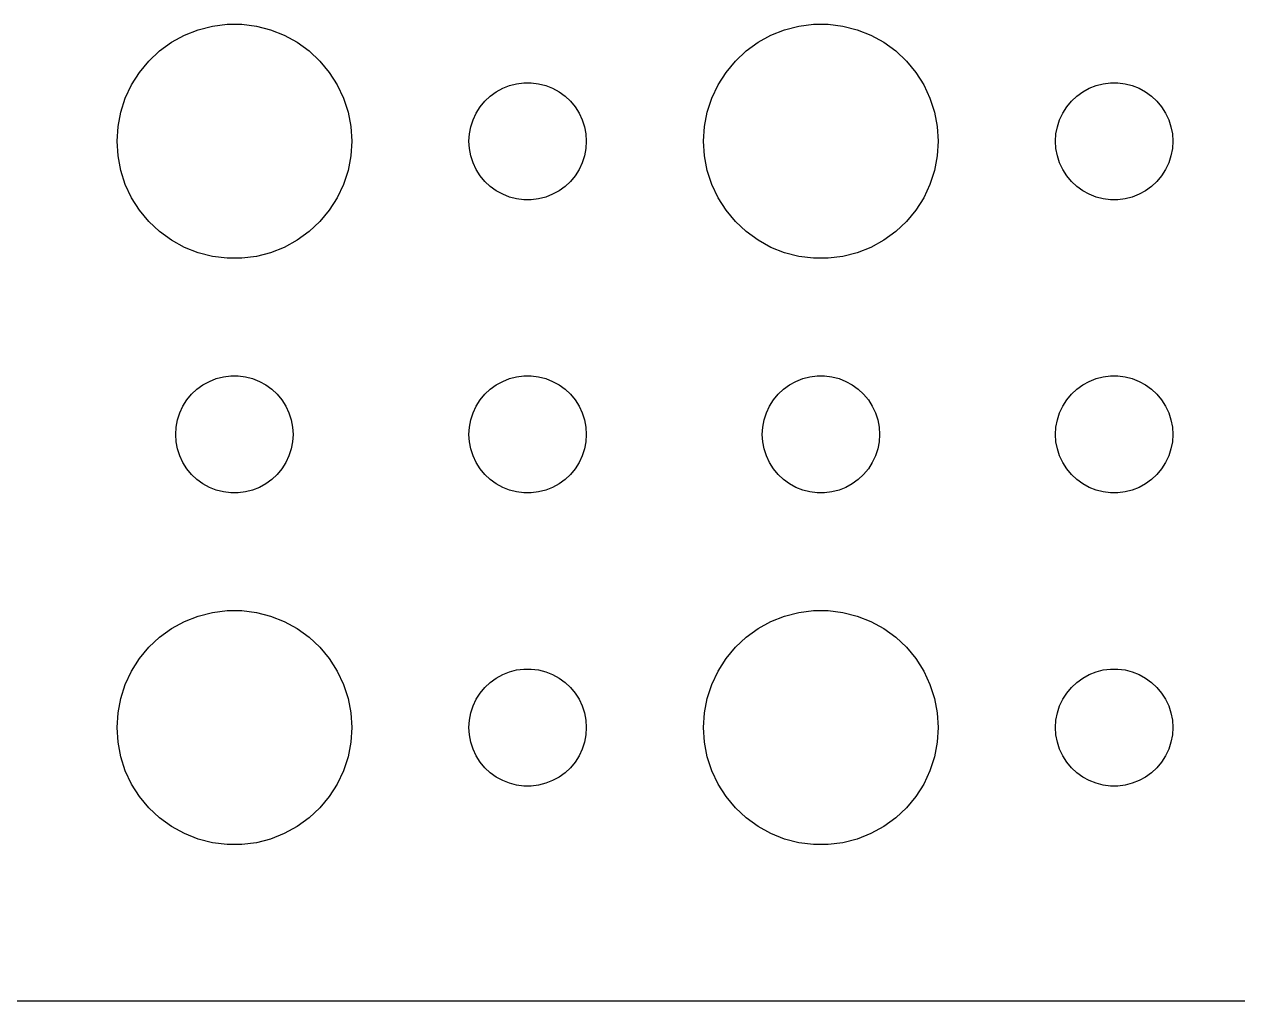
# Model space of a CAD drawing. Header units: metres. Extents: x -67 to 67, y -59 to 59.
# Drawn here: x -35.37 to -4.34, y -59.49 to -34.51 of the extents above; entities that cross this region are included whole.
import ezdxf

# ---------------------------------------------------------------- set-up
doc = ezdxf.new("R2010")
doc.units = ezdxf.units.M

msp = doc.modelspace()

# ---------------------------------------------------------------- linework, layer by layer
for p, q in [((-31.2773, -34.7855), (-30.927, -34.6468)), ((-30.927, -34.6468), (-30.5621, -34.5531)), ((-30.5621, -34.5531), (-30.1884, -34.5059)), ((-30.1884, -34.5059), (-29.8116, -34.5059)), ((-29.8116, -34.5059), (-29.4379, -34.5531)), ((-29.4379, -34.5531), (-29.0729, -34.6468)), ((-29.0729, -34.6468), (-28.7227, -34.7855)), ((-16.2773, -34.7855), (-15.927, -34.6468)), ((-15.927, -34.6468), (-15.5621, -34.5531)), ((-15.5621, -34.5531), (-15.1884, -34.5059)), ((-15.1884, -34.5059), (-14.8116, -34.5059)), ((-14.8116, -34.5059), (-14.4379, -34.5531)), ((-14.4379, -34.5531), (-14.0729, -34.6468)), ((-14.0729, -34.6468), (-13.7227, -34.7855)), ((-31.9123, -35.1885), (-31.6075, -34.967)), ((-31.6075, -34.967), (-31.2773, -34.7855)), ((-28.7227, -34.7855), (-28.3925, -34.967)), ((-28.3925, -34.967), (-28.0877, -35.1885)), ((-16.9123, -35.1885), (-16.6075, -34.967)), ((-16.6075, -34.967), (-16.2773, -34.7855)), ((-13.7227, -34.7855), (-13.3925, -34.967)), ((-13.3925, -34.967), (-13.0877, -35.1885)), ((-32.1869, -35.4464), (-31.9123, -35.1885)), ((-28.0877, -35.1885), (-27.8131, -35.4464)), ((-17.1869, -35.4464), (-16.9123, -35.1885)), ((-13.0877, -35.1885), (-12.8131, -35.4464)), ((-32.427, -35.7366), (-32.1869, -35.4464)), ((-27.8131, -35.4464), (-27.5729, -35.7366)), ((-17.427, -35.7366), (-17.1869, -35.4464)), ((-12.8131, -35.4464), (-12.5729, -35.7366)), ((-32.6289, -36.0547), (-32.427, -35.7366)), ((-27.5729, -35.7366), (-27.3711, -36.0547)), ((-17.6289, -36.0547), (-17.427, -35.7366)), ((-12.5729, -35.7366), (-12.3711, -36.0547)), ((-32.7893, -36.3956), (-32.6289, -36.0547)), ((-27.3711, -36.0547), (-27.2107, -36.3956)), ((-23.4561, -36.3442), (-23.3037, -36.2335)), ((-23.3037, -36.2335), (-23.1387, -36.1428)), ((-23.1387, -36.1428), (-22.9635, -36.0734)), ((-22.9635, -36.0734), (-22.7811, -36.0266)), ((-22.7811, -36.0266), (-22.5942, -36.003)), ((-22.5942, -36.003), (-22.4058, -36.003)), ((-22.4058, -36.003), (-22.2189, -36.0266)), ((-22.2189, -36.0266), (-22.0365, -36.0734)), ((-22.0365, -36.0734), (-21.8613, -36.1428)), ((-21.8613, -36.1428), (-21.6963, -36.2335)), ((-21.6963, -36.2335), (-21.5439, -36.3442)), ((-17.7893, -36.3956), (-17.6289, -36.0547)), ((-12.3711, -36.0547), (-12.2107, -36.3956)), ((-8.45613, -36.3442), (-8.30373, -36.2335)), ((-8.30373, -36.2335), (-8.13866, -36.1428)), ((-8.13866, -36.1428), (-7.96352, -36.0734)), ((-7.96352, -36.0734), (-7.78107, -36.0266)), ((-7.78107, -36.0266), (-7.59418, -36.003)), ((-7.59418, -36.003), (-7.40581, -36.003)), ((-7.40581, -36.003), (-7.21892, -36.0266)), ((-7.21892, -36.0266), (-7.03647, -36.0734)), ((-7.03647, -36.0734), (-6.86133, -36.1428)), ((-6.86133, -36.1428), (-6.69626, -36.2335)), ((-6.69626, -36.2335), (-6.54385, -36.3442)), ((-32.9057, -36.7539), (-32.7893, -36.3956)), ((-27.2107, -36.3956), (-27.0942, -36.7539)), ((-23.8145, -36.7774), (-23.7135, -36.6183)), ((-23.7135, -36.6183), (-23.5934, -36.4732)), ((-23.5934, -36.4732), (-23.4561, -36.3442)), ((-21.5439, -36.3442), (-21.4065, -36.4732)), ((-21.4065, -36.4732), (-21.2865, -36.6183)), ((-21.2865, -36.6183), (-21.1855, -36.7774)), ((-17.9057, -36.7539), (-17.7893, -36.3956)), ((-12.2107, -36.3956), (-12.0942, -36.7539)), ((-8.81445, -36.7774), (-8.71352, -36.6183)), ((-8.71352, -36.6183), (-8.59344, -36.4732)), ((-8.59344, -36.4732), (-8.45613, -36.3442)), ((-6.54385, -36.3442), (-6.40654, -36.4732)), ((-6.40654, -36.4732), (-6.28647, -36.6183)), ((-6.28647, -36.6183), (-6.18553, -36.7774)), ((-32.9763, -37.124), (-32.9057, -36.7539)), ((-27.0942, -36.7539), (-27.0237, -37.124)), ((-23.8947, -36.9478), (-23.8145, -36.7774)), ((-21.1855, -36.7774), (-21.1053, -36.9478)), ((-17.9763, -37.124), (-17.9057, -36.7539)), ((-12.0942, -36.7539), (-12.0237, -37.124)), ((-8.89465, -36.9478), (-8.81445, -36.7774)), ((-6.18553, -36.7774), (-6.10533, -36.9478)), ((-33, -37.5), (-32.9763, -37.124)), ((-27.0237, -37.124), (-27, -37.5)), ((-23.9882, -37.312), (-23.9529, -37.127)), ((-23.9529, -37.127), (-23.8947, -36.9478)), ((-21.1053, -36.9478), (-21.0471, -37.127)), ((-21.0471, -37.127), (-21.0118, -37.312)), ((-18, -37.5), (-17.9763, -37.124)), ((-12.0237, -37.124), (-12, -37.5)), ((-8.98816, -37.312), (-8.95287, -37.127)), ((-8.95287, -37.127), (-8.89465, -36.9478)), ((-6.10533, -36.9478), (-6.04712, -37.127)), ((-6.04712, -37.127), (-6.01183, -37.312)), ((-32.9763, -37.876), (-33, -37.5)), ((-27, -37.5), (-27.0237, -37.876)), ((-24, -37.5), (-23.9882, -37.312)), ((-23.9882, -37.688), (-24, -37.5)), ((-21.0118, -37.312), (-21, -37.5)), ((-21, -37.5), (-21.0118, -37.688)), ((-17.9763, -37.876), (-18, -37.5)), ((-12, -37.5), (-12.0237, -37.876)), ((-9, -37.5), (-8.98816, -37.312)), ((-8.98816, -37.688), (-9, -37.5)), ((-6.01183, -37.312), (-6, -37.5)), ((-6, -37.5), (-6.01183, -37.688)), ((-23.9529, -37.873), (-23.9882, -37.688)), ((-21.0118, -37.688), (-21.0471, -37.873)), ((-8.95287, -37.873), (-8.98816, -37.688)), ((-6.01183, -37.688), (-6.04712, -37.873)), ((-32.9057, -38.2461), (-32.9763, -37.876)), ((-27.0237, -37.876), (-27.0942, -38.2461)), ((-23.8947, -38.0522), (-23.9529, -37.873)), ((-23.8145, -38.2226), (-23.8947, -38.0522)), ((-21.1053, -38.0522), (-21.1855, -38.2226)), ((-21.0471, -37.873), (-21.1053, -38.0522)), ((-17.9057, -38.2461), (-17.9763, -37.876)), ((-12.0237, -37.876), (-12.0942, -38.2461)), ((-8.89465, -38.0522), (-8.95287, -37.873)), ((-8.81445, -38.2226), (-8.89465, -38.0522)), ((-6.10533, -38.0522), (-6.18553, -38.2226)), ((-6.04712, -37.873), (-6.10533, -38.0522)), ((-32.7893, -38.6044), (-32.9057, -38.2461)), ((-27.0942, -38.2461), (-27.2107, -38.6044)), ((-23.7135, -38.3817), (-23.8145, -38.2226)), ((-23.5934, -38.5268), (-23.7135, -38.3817)), ((-21.2865, -38.3817), (-21.4065, -38.5268)), ((-21.1855, -38.2226), (-21.2865, -38.3817)), ((-17.7893, -38.6044), (-17.9057, -38.2461)), ((-12.0942, -38.2461), (-12.2107, -38.6044)), ((-8.71352, -38.3817), (-8.81445, -38.2226)), ((-8.59344, -38.5268), (-8.71352, -38.3817)), ((-6.28647, -38.3817), (-6.40654, -38.5268)), ((-6.18553, -38.2226), (-6.28647, -38.3817)), ((-32.6289, -38.9453), (-32.7893, -38.6044)), ((-27.2107, -38.6044), (-27.3711, -38.9453)), ((-23.4561, -38.6558), (-23.5934, -38.5268)), ((-23.3037, -38.7665), (-23.4561, -38.6558)), ((-23.1387, -38.8572), (-23.3037, -38.7665)), ((-21.6963, -38.7665), (-21.8613, -38.8572)), ((-21.5439, -38.6558), (-21.6963, -38.7665)), ((-21.4065, -38.5268), (-21.5439, -38.6558)), ((-17.6289, -38.9453), (-17.7893, -38.6044)), ((-12.2107, -38.6044), (-12.3711, -38.9453)), ((-8.45613, -38.6558), (-8.59344, -38.5268)), ((-8.30373, -38.7665), (-8.45613, -38.6558)), ((-8.13866, -38.8572), (-8.30373, -38.7665)), ((-6.69626, -38.7665), (-6.86133, -38.8572)), ((-6.54385, -38.6558), (-6.69626, -38.7665)), ((-6.40654, -38.5268), (-6.54385, -38.6558)), ((-32.427, -39.2634), (-32.6289, -38.9453)), ((-27.3711, -38.9453), (-27.5729, -39.2634)), ((-22.9635, -38.9266), (-23.1387, -38.8572)), ((-22.7811, -38.9734), (-22.9635, -38.9266)), ((-22.5942, -38.997), (-22.7811, -38.9734)), ((-22.4058, -38.997), (-22.5942, -38.997)), ((-22.2189, -38.9734), (-22.4058, -38.997)), ((-22.0365, -38.9266), (-22.2189, -38.9734)), ((-21.8613, -38.8572), (-22.0365, -38.9266)), ((-17.427, -39.2634), (-17.6289, -38.9453)), ((-12.3711, -38.9453), (-12.5729, -39.2634)), ((-7.96352, -38.9266), (-8.13866, -38.8572)), ((-7.78107, -38.9734), (-7.96352, -38.9266)), ((-7.59418, -38.997), (-7.78107, -38.9734)), ((-7.40581, -38.997), (-7.59418, -38.997)), ((-7.21892, -38.9734), (-7.40581, -38.997)), ((-7.03647, -38.9266), (-7.21892, -38.9734)), ((-6.86133, -38.8572), (-7.03647, -38.9266)), ((-32.1869, -39.5536), (-32.427, -39.2634)), ((-27.5729, -39.2634), (-27.8131, -39.5536)), ((-17.1869, -39.5536), (-17.427, -39.2634)), ((-12.5729, -39.2634), (-12.8131, -39.5536)), ((-31.9123, -39.8115), (-32.1869, -39.5536)), ((-27.8131, -39.5536), (-28.0877, -39.8115)), ((-16.9123, -39.8115), (-17.1869, -39.5536)), ((-12.8131, -39.5536), (-13.0877, -39.8115)), ((-31.6075, -40.033), (-31.9123, -39.8115)), ((-31.2773, -40.2145), (-31.6075, -40.033)), ((-28.3925, -40.033), (-28.7227, -40.2145)), ((-28.0877, -39.8115), (-28.3925, -40.033)), ((-16.6075, -40.033), (-16.9123, -39.8115)), ((-16.2773, -40.2145), (-16.6075, -40.033)), ((-13.3925, -40.033), (-13.7227, -40.2145)), ((-13.0877, -39.8115), (-13.3925, -40.033)), ((-30.927, -40.3532), (-31.2773, -40.2145)), ((-28.7227, -40.2145), (-29.0729, -40.3532)), ((-15.927, -40.3532), (-16.2773, -40.2145)), ((-13.7227, -40.2145), (-14.0729, -40.3532)), ((-30.5621, -40.4469), (-30.927, -40.3532)), ((-30.1884, -40.4941), (-30.5621, -40.4469)), ((-29.8116, -40.4941), (-30.1884, -40.4941)), ((-29.4379, -40.4469), (-29.8116, -40.4941)), ((-29.0729, -40.3532), (-29.4379, -40.4469)), ((-15.5621, -40.4469), (-15.927, -40.3532)), ((-15.1884, -40.4941), (-15.5621, -40.4469)), ((-14.8116, -40.4941), (-15.1884, -40.4941)), ((-14.4379, -40.4469), (-14.8116, -40.4941)), ((-14.0729, -40.3532), (-14.4379, -40.4469)), ((-30.9561, -43.8442), (-30.8037, -43.7335)), ((-30.8037, -43.7335), (-30.6387, -43.6428)), ((-30.6387, -43.6428), (-30.4635, -43.5734)), ((-30.4635, -43.5734), (-30.2811, -43.5266)), ((-30.2811, -43.5266), (-30.0942, -43.503)), ((-30.0942, -43.503), (-29.9058, -43.503)), ((-29.9058, -43.503), (-29.7189, -43.5266)), ((-29.7189, -43.5266), (-29.5365, -43.5734)), ((-29.5365, -43.5734), (-29.3613, -43.6428)), ((-29.3613, -43.6428), (-29.1963, -43.7335)), ((-29.1963, -43.7335), (-29.0439, -43.8442)), ((-23.4561, -43.8442), (-23.3037, -43.7335)), ((-23.3037, -43.7335), (-23.1387, -43.6428)), ((-23.1387, -43.6428), (-22.9635, -43.5734)), ((-22.9635, -43.5734), (-22.7811, -43.5266)), ((-22.7811, -43.5266), (-22.5942, -43.503)), ((-22.5942, -43.503), (-22.4058, -43.503)), ((-22.4058, -43.503), (-22.2189, -43.5266)), ((-22.2189, -43.5266), (-22.0365, -43.5734)), ((-22.0365, -43.5734), (-21.8613, -43.6428)), ((-21.8613, -43.6428), (-21.6963, -43.7335)), ((-21.6963, -43.7335), (-21.5439, -43.8442)), ((-15.9561, -43.8442), (-15.8037, -43.7335)), ((-15.8037, -43.7335), (-15.6387, -43.6428)), ((-15.6387, -43.6428), (-15.4635, -43.5734)), ((-15.4635, -43.5734), (-15.2811, -43.5266)), ((-15.2811, -43.5266), (-15.0942, -43.503)), ((-15.0942, -43.503), (-14.9058, -43.503)), ((-14.9058, -43.503), (-14.7189, -43.5266)), ((-14.7189, -43.5266), (-14.5365, -43.5734)), ((-14.5365, -43.5734), (-14.3613, -43.6428)), ((-14.3613, -43.6428), (-14.1963, -43.7335)), ((-14.1963, -43.7335), (-14.0439, -43.8442)), ((-8.45613, -43.8442), (-8.30373, -43.7335)), ((-8.30373, -43.7335), (-8.13866, -43.6428)), ((-8.13866, -43.6428), (-7.96352, -43.5734)), ((-7.96352, -43.5734), (-7.78107, -43.5266)), ((-7.78107, -43.5266), (-7.59418, -43.503)), ((-7.59418, -43.503), (-7.40581, -43.503)), ((-7.40581, -43.503), (-7.21892, -43.5266)), ((-7.21892, -43.5266), (-7.03647, -43.5734)), ((-7.03647, -43.5734), (-6.86133, -43.6428)), ((-6.86133, -43.6428), (-6.69626, -43.7335)), ((-6.69626, -43.7335), (-6.54385, -43.8442)), ((-31.2135, -44.1183), (-31.0934, -43.9732)), ((-31.0934, -43.9732), (-30.9561, -43.8442)), ((-29.0439, -43.8442), (-28.9065, -43.9732)), ((-28.9065, -43.9732), (-28.7865, -44.1183)), ((-23.7135, -44.1183), (-23.5934, -43.9732)), ((-23.5934, -43.9732), (-23.4561, -43.8442)), ((-21.5439, -43.8442), (-21.4065, -43.9732)), ((-21.4065, -43.9732), (-21.2865, -44.1183)), ((-16.2135, -44.1183), (-16.0934, -43.9732)), ((-16.0934, -43.9732), (-15.9561, -43.8442)), ((-14.0439, -43.8442), (-13.9065, -43.9732)), ((-13.9065, -43.9732), (-13.7865, -44.1183)), ((-8.71352, -44.1183), (-8.59344, -43.9732)), ((-8.59344, -43.9732), (-8.45613, -43.8442)), ((-6.54385, -43.8442), (-6.40654, -43.9732)), ((-6.40654, -43.9732), (-6.28647, -44.1183)), ((-31.3947, -44.4478), (-31.3145, -44.2774)), ((-31.3145, -44.2774), (-31.2135, -44.1183)), ((-28.7865, -44.1183), (-28.6855, -44.2774)), ((-28.6855, -44.2774), (-28.6053, -44.4478)), ((-23.8947, -44.4478), (-23.8145, -44.2774)), ((-23.8145, -44.2774), (-23.7135, -44.1183)), ((-21.2865, -44.1183), (-21.1855, -44.2774)), ((-21.1855, -44.2774), (-21.1053, -44.4478)), ((-16.3947, -44.4478), (-16.3145, -44.2774)), ((-16.3145, -44.2774), (-16.2135, -44.1183)), ((-13.7865, -44.1183), (-13.6855, -44.2774)), ((-13.6855, -44.2774), (-13.6053, -44.4478)), ((-8.89465, -44.4478), (-8.81445, -44.2774)), ((-8.81445, -44.2774), (-8.71352, -44.1183)), ((-6.28647, -44.1183), (-6.18553, -44.2774)), ((-6.18553, -44.2774), (-6.10533, -44.4478)), ((-31.4882, -44.812), (-31.4529, -44.627)), ((-31.4529, -44.627), (-31.3947, -44.4478)), ((-28.6053, -44.4478), (-28.5471, -44.627)), ((-28.5471, -44.627), (-28.5118, -44.812)), ((-23.9882, -44.812), (-23.9529, -44.627)), ((-23.9529, -44.627), (-23.8947, -44.4478)), ((-21.1053, -44.4478), (-21.0471, -44.627)), ((-21.0471, -44.627), (-21.0118, -44.812)), ((-16.4882, -44.812), (-16.4529, -44.627)), ((-16.4529, -44.627), (-16.3947, -44.4478)), ((-13.6053, -44.4478), (-13.5471, -44.627)), ((-13.5471, -44.627), (-13.5118, -44.812)), ((-8.98816, -44.812), (-8.95287, -44.627)), ((-8.95287, -44.627), (-8.89465, -44.4478)), ((-6.10533, -44.4478), (-6.04712, -44.627)), ((-6.04712, -44.627), (-6.01183, -44.812)), ((-31.5, -45), (-31.4882, -44.812)), ((-28.5118, -44.812), (-28.5, -45)), ((-24, -45), (-23.9882, -44.812)), ((-21.0118, -44.812), (-21, -45)), ((-16.5, -45), (-16.4882, -44.812)), ((-13.5118, -44.812), (-13.5, -45)), ((-9, -45), (-8.98816, -44.812)), ((-6.01183, -44.812), (-6, -45)), ((-31.4882, -45.188), (-31.5, -45)), ((-31.4529, -45.373), (-31.4882, -45.188)), ((-28.5118, -45.188), (-28.5471, -45.373)), ((-28.5, -45), (-28.5118, -45.188)), ((-23.9882, -45.188), (-24, -45)), ((-23.9529, -45.373), (-23.9882, -45.188)), ((-21.0118, -45.188), (-21.0471, -45.373)), ((-21, -45), (-21.0118, -45.188)), ((-16.4882, -45.188), (-16.5, -45)), ((-16.4529, -45.373), (-16.4882, -45.188)), ((-13.5118, -45.188), (-13.5471, -45.373)), ((-13.5, -45), (-13.5118, -45.188)), ((-8.98816, -45.188), (-9, -45)), ((-8.95287, -45.373), (-8.98816, -45.188)), ((-6.01183, -45.188), (-6.04712, -45.373)), ((-6, -45), (-6.01183, -45.188)), ((-31.3947, -45.5522), (-31.4529, -45.373)), ((-31.3145, -45.7226), (-31.3947, -45.5522)), ((-28.6053, -45.5522), (-28.6855, -45.7226)), ((-28.5471, -45.373), (-28.6053, -45.5522)), ((-23.8947, -45.5522), (-23.9529, -45.373)), ((-23.8145, -45.7226), (-23.8947, -45.5522)), ((-21.1053, -45.5522), (-21.1855, -45.7226)), ((-21.0471, -45.373), (-21.1053, -45.5522)), ((-16.3947, -45.5522), (-16.4529, -45.373)), ((-16.3145, -45.7226), (-16.3947, -45.5522)), ((-13.6053, -45.5522), (-13.6855, -45.7226)), ((-13.5471, -45.373), (-13.6053, -45.5522)), ((-8.89465, -45.5522), (-8.95287, -45.373)), ((-8.81445, -45.7226), (-8.89465, -45.5522)), ((-6.10533, -45.5522), (-6.18553, -45.7226)), ((-6.04712, -45.373), (-6.10533, -45.5522)), ((-31.2135, -45.8817), (-31.3145, -45.7226)), ((-31.0934, -46.0268), (-31.2135, -45.8817)), ((-28.7865, -45.8817), (-28.9065, -46.0268)), ((-28.6855, -45.7226), (-28.7865, -45.8817)), ((-23.7135, -45.8817), (-23.8145, -45.7226)), ((-23.5934, -46.0268), (-23.7135, -45.8817)), ((-21.2865, -45.8817), (-21.4065, -46.0268)), ((-21.1855, -45.7226), (-21.2865, -45.8817)), ((-16.2135, -45.8817), (-16.3145, -45.7226)), ((-16.0934, -46.0268), (-16.2135, -45.8817)), ((-13.7865, -45.8817), (-13.9065, -46.0268)), ((-13.6855, -45.7226), (-13.7865, -45.8817)), ((-8.71352, -45.8817), (-8.81445, -45.7226)), ((-8.59344, -46.0268), (-8.71352, -45.8817)), ((-6.28647, -45.8817), (-6.40654, -46.0268)), ((-6.18553, -45.7226), (-6.28647, -45.8817)), ((-30.9561, -46.1558), (-31.0934, -46.0268)), ((-30.8037, -46.2665), (-30.9561, -46.1558)), ((-29.0439, -46.1558), (-29.1963, -46.2665)), ((-28.9065, -46.0268), (-29.0439, -46.1558)), ((-23.4561, -46.1558), (-23.5934, -46.0268)), ((-23.3037, -46.2665), (-23.4561, -46.1558)), ((-21.5439, -46.1558), (-21.6963, -46.2665)), ((-21.4065, -46.0268), (-21.5439, -46.1558)), ((-15.9561, -46.1558), (-16.0934, -46.0268)), ((-15.8037, -46.2665), (-15.9561, -46.1558)), ((-14.0439, -46.1558), (-14.1963, -46.2665)), ((-13.9065, -46.0268), (-14.0439, -46.1558)), ((-8.45613, -46.1558), (-8.59344, -46.0268)), ((-8.30373, -46.2665), (-8.45613, -46.1558)), ((-6.54385, -46.1558), (-6.69626, -46.2665)), ((-6.40654, -46.0268), (-6.54385, -46.1558)), ((-30.6387, -46.3572), (-30.8037, -46.2665)), ((-30.4635, -46.4266), (-30.6387, -46.3572)), ((-30.2811, -46.4734), (-30.4635, -46.4266)), ((-30.0942, -46.497), (-30.2811, -46.4734)), ((-29.9058, -46.497), (-30.0942, -46.497)), ((-29.7189, -46.4734), (-29.9058, -46.497)), ((-29.5365, -46.4266), (-29.7189, -46.4734)), ((-29.3613, -46.3572), (-29.5365, -46.4266)), ((-29.1963, -46.2665), (-29.3613, -46.3572)), ((-23.1387, -46.3572), (-23.3037, -46.2665)), ((-22.9635, -46.4266), (-23.1387, -46.3572)), ((-22.7811, -46.4734), (-22.9635, -46.4266)), ((-22.5942, -46.497), (-22.7811, -46.4734)), ((-22.4058, -46.497), (-22.5942, -46.497)), ((-22.2189, -46.4734), (-22.4058, -46.497)), ((-22.0365, -46.4266), (-22.2189, -46.4734)), ((-21.8613, -46.3572), (-22.0365, -46.4266)), ((-21.6963, -46.2665), (-21.8613, -46.3572)), ((-15.6387, -46.3572), (-15.8037, -46.2665)), ((-15.4635, -46.4266), (-15.6387, -46.3572)), ((-15.2811, -46.4734), (-15.4635, -46.4266)), ((-15.0942, -46.497), (-15.2811, -46.4734)), ((-14.9058, -46.497), (-15.0942, -46.497)), ((-14.7189, -46.4734), (-14.9058, -46.497)), ((-14.5365, -46.4266), (-14.7189, -46.4734)), ((-14.3613, -46.3572), (-14.5365, -46.4266)), ((-14.1963, -46.2665), (-14.3613, -46.3572)), ((-8.13866, -46.3572), (-8.30373, -46.2665)), ((-7.96352, -46.4266), (-8.13866, -46.3572)), ((-7.78107, -46.4734), (-7.96352, -46.4266)), ((-7.59418, -46.497), (-7.78107, -46.4734)), ((-7.40581, -46.497), (-7.59418, -46.497)), ((-7.21892, -46.4734), (-7.40581, -46.497)), ((-7.03647, -46.4266), (-7.21892, -46.4734)), ((-6.86133, -46.3572), (-7.03647, -46.4266)), ((-6.69626, -46.2665), (-6.86133, -46.3572)), ((-31.2773, -49.7855), (-30.927, -49.6468)), ((-30.927, -49.6468), (-30.5621, -49.5531)), ((-30.5621, -49.5531), (-30.1884, -49.5059)), ((-30.1884, -49.5059), (-29.8116, -49.5059)), ((-29.8116, -49.5059), (-29.4379, -49.5531)), ((-29.4379, -49.5531), (-29.0729, -49.6468)), ((-29.0729, -49.6468), (-28.7227, -49.7855)), ((-16.2773, -49.7855), (-15.927, -49.6468)), ((-15.927, -49.6468), (-15.5621, -49.5531)), ((-15.5621, -49.5531), (-15.1884, -49.5059)), ((-15.1884, -49.5059), (-14.8116, -49.5059)), ((-14.8116, -49.5059), (-14.4379, -49.5531)), ((-14.4379, -49.5531), (-14.0729, -49.6468)), ((-14.0729, -49.6468), (-13.7227, -49.7855)), ((-31.6075, -49.967), (-31.2773, -49.7855)), ((-28.7227, -49.7855), (-28.3925, -49.967)), ((-16.6075, -49.967), (-16.2773, -49.7855)), ((-13.7227, -49.7855), (-13.3925, -49.967)), ((-32.1869, -50.4464), (-31.9123, -50.1885)), ((-31.9123, -50.1885), (-31.6075, -49.967)), ((-28.3925, -49.967), (-28.0877, -50.1885)), ((-28.0877, -50.1885), (-27.8131, -50.4464)), ((-17.1869, -50.4464), (-16.9123, -50.1885)), ((-16.9123, -50.1885), (-16.6075, -49.967)), ((-13.3925, -49.967), (-13.0877, -50.1885)), ((-13.0877, -50.1885), (-12.8131, -50.4464)), ((-32.427, -50.7366), (-32.1869, -50.4464)), ((-27.8131, -50.4464), (-27.5729, -50.7366)), ((-17.427, -50.7366), (-17.1869, -50.4464)), ((-12.8131, -50.4464), (-12.5729, -50.7366)), ((-32.6289, -51.0547), (-32.427, -50.7366)), ((-27.5729, -50.7366), (-27.3711, -51.0547)), ((-17.6289, -51.0547), (-17.427, -50.7366)), ((-12.5729, -50.7366), (-12.3711, -51.0547)), ((-32.7893, -51.3956), (-32.6289, -51.0547)), ((-27.3711, -51.0547), (-27.2107, -51.3956)), ((-23.3037, -51.2335), (-23.1387, -51.1428)), ((-23.1387, -51.1428), (-22.9635, -51.0734)), ((-22.9635, -51.0734), (-22.7811, -51.0266)), ((-22.7811, -51.0266), (-22.5942, -51.003)), ((-22.5942, -51.003), (-22.4058, -51.003)), ((-22.4058, -51.003), (-22.2189, -51.0266)), ((-22.2189, -51.0266), (-22.0365, -51.0734)), ((-22.0365, -51.0734), (-21.8613, -51.1428)), ((-21.8613, -51.1428), (-21.6963, -51.2335)), ((-17.7893, -51.3956), (-17.6289, -51.0547)), ((-12.3711, -51.0547), (-12.2107, -51.3956)), ((-8.30373, -51.2335), (-8.13866, -51.1428)), ((-8.13866, -51.1428), (-7.96352, -51.0734)), ((-7.96352, -51.0734), (-7.78107, -51.0266)), ((-7.78107, -51.0266), (-7.59418, -51.003)), ((-7.59418, -51.003), (-7.40581, -51.003)), ((-7.40581, -51.003), (-7.21892, -51.0266)), ((-7.21892, -51.0266), (-7.03647, -51.0734)), ((-7.03647, -51.0734), (-6.86133, -51.1428)), ((-6.86133, -51.1428), (-6.69626, -51.2335)), ((-32.9057, -51.7539), (-32.7893, -51.3956)), ((-27.2107, -51.3956), (-27.0942, -51.7539)), ((-23.7135, -51.6183), (-23.5934, -51.4732)), ((-23.5934, -51.4732), (-23.4561, -51.3442)), ((-23.4561, -51.3442), (-23.3037, -51.2335)), ((-21.6963, -51.2335), (-21.5439, -51.3442)), ((-21.5439, -51.3442), (-21.4065, -51.4732)), ((-21.4065, -51.4732), (-21.2865, -51.6183)), ((-17.9057, -51.7539), (-17.7893, -51.3956)), ((-12.2107, -51.3956), (-12.0942, -51.7539)), ((-8.71352, -51.6183), (-8.59344, -51.4732)), ((-8.59344, -51.4732), (-8.45613, -51.3442)), ((-8.45613, -51.3442), (-8.30373, -51.2335)), ((-6.69626, -51.2335), (-6.54385, -51.3442)), ((-6.54385, -51.3442), (-6.40654, -51.4732)), ((-6.40654, -51.4732), (-6.28647, -51.6183)), ((-32.9763, -52.124), (-32.9057, -51.7539)), ((-27.0942, -51.7539), (-27.0237, -52.124)), ((-23.8947, -51.9478), (-23.8145, -51.7774)), ((-23.8145, -51.7774), (-23.7135, -51.6183)), ((-21.2865, -51.6183), (-21.1855, -51.7774)), ((-21.1855, -51.7774), (-21.1053, -51.9478)), ((-17.9763, -52.124), (-17.9057, -51.7539)), ((-12.0942, -51.7539), (-12.0237, -52.124)), ((-8.89465, -51.9478), (-8.81445, -51.7774)), ((-8.81445, -51.7774), (-8.71352, -51.6183)), ((-6.28647, -51.6183), (-6.18553, -51.7774)), ((-6.18553, -51.7774), (-6.10533, -51.9478)), ((-33, -52.5), (-32.9763, -52.124)), ((-27.0237, -52.124), (-27, -52.5)), ((-23.9882, -52.312), (-23.9529, -52.127)), ((-23.9529, -52.127), (-23.8947, -51.9478)), ((-21.1053, -51.9478), (-21.0471, -52.127)), ((-21.0471, -52.127), (-21.0118, -52.312)), ((-18, -52.5), (-17.9763, -52.124)), ((-12.0237, -52.124), (-12, -52.5)), ((-8.98816, -52.312), (-8.95287, -52.127)), ((-8.95287, -52.127), (-8.89465, -51.9478)), ((-6.10533, -51.9478), (-6.04712, -52.127)), ((-6.04712, -52.127), (-6.01183, -52.312)), ((-24, -52.5), (-23.9882, -52.312)), ((-21.0118, -52.312), (-21, -52.5)), ((-9, -52.5), (-8.98816, -52.312)), ((-6.01183, -52.312), (-6, -52.5)), ((-32.9763, -52.876), (-33, -52.5)), ((-27, -52.5), (-27.0237, -52.876)), ((-23.9882, -52.688), (-24, -52.5)), ((-23.9529, -52.873), (-23.9882, -52.688)), ((-21.0118, -52.688), (-21.0471, -52.873)), ((-21, -52.5), (-21.0118, -52.688)), ((-17.9763, -52.876), (-18, -52.5)), ((-12, -52.5), (-12.0237, -52.876)), ((-8.98816, -52.688), (-9, -52.5)), ((-8.95287, -52.873), (-8.98816, -52.688)), ((-6.01183, -52.688), (-6.04712, -52.873)), ((-6, -52.5), (-6.01183, -52.688)), ((-32.9057, -53.2461), (-32.9763, -52.876)), ((-27.0237, -52.876), (-27.0942, -53.2461)), ((-23.8947, -53.0522), (-23.9529, -52.873)), ((-23.8145, -53.2226), (-23.8947, -53.0522)), ((-21.1053, -53.0522), (-21.1855, -53.2226)), ((-21.0471, -52.873), (-21.1053, -53.0522)), ((-17.9057, -53.2461), (-17.9763, -52.876)), ((-12.0237, -52.876), (-12.0942, -53.2461)), ((-8.89465, -53.0522), (-8.95287, -52.873)), ((-8.81445, -53.2226), (-8.89465, -53.0522)), ((-6.10533, -53.0522), (-6.18553, -53.2226)), ((-6.04712, -52.873), (-6.10533, -53.0522)), ((-32.7893, -53.6044), (-32.9057, -53.2461)), ((-27.0942, -53.2461), (-27.2107, -53.6044)), ((-23.7135, -53.3817), (-23.8145, -53.2226)), ((-21.1855, -53.2226), (-21.2865, -53.3817)), ((-17.7893, -53.6044), (-17.9057, -53.2461)), ((-12.0942, -53.2461), (-12.2107, -53.6044)), ((-8.71352, -53.3817), (-8.81445, -53.2226)), ((-6.18553, -53.2226), (-6.28647, -53.3817)), ((-32.6289, -53.9453), (-32.7893, -53.6044)), ((-27.2107, -53.6044), (-27.3711, -53.9453)), ((-23.5934, -53.5268), (-23.7135, -53.3817)), ((-23.4561, -53.6558), (-23.5934, -53.5268)), ((-23.3037, -53.7665), (-23.4561, -53.6558)), ((-21.5439, -53.6558), (-21.6963, -53.7665)), ((-21.4065, -53.5268), (-21.5439, -53.6558)), ((-21.2865, -53.3817), (-21.4065, -53.5268)), ((-17.6289, -53.9453), (-17.7893, -53.6044)), ((-12.2107, -53.6044), (-12.3711, -53.9453)), ((-8.59344, -53.5268), (-8.71352, -53.3817)), ((-8.45613, -53.6558), (-8.59344, -53.5268)), ((-8.30373, -53.7665), (-8.45613, -53.6558)), ((-6.54385, -53.6558), (-6.69626, -53.7665)), ((-6.40654, -53.5268), (-6.54385, -53.6558)), ((-6.28647, -53.3817), (-6.40654, -53.5268)), ((-32.427, -54.2634), (-32.6289, -53.9453)), ((-27.3711, -53.9453), (-27.5729, -54.2634)), ((-23.1387, -53.8572), (-23.3037, -53.7665)), ((-22.9635, -53.9266), (-23.1387, -53.8572)), ((-22.7811, -53.9734), (-22.9635, -53.9266)), ((-22.5942, -53.997), (-22.7811, -53.9734)), ((-22.4058, -53.997), (-22.5942, -53.997)), ((-22.2189, -53.9734), (-22.4058, -53.997)), ((-22.0365, -53.9266), (-22.2189, -53.9734)), ((-21.8613, -53.8572), (-22.0365, -53.9266)), ((-21.6963, -53.7665), (-21.8613, -53.8572)), ((-17.427, -54.2634), (-17.6289, -53.9453)), ((-12.3711, -53.9453), (-12.5729, -54.2634)), ((-8.13866, -53.8572), (-8.30373, -53.7665)), ((-7.96352, -53.9266), (-8.13866, -53.8572)), ((-7.78107, -53.9734), (-7.96352, -53.9266)), ((-7.59418, -53.997), (-7.78107, -53.9734)), ((-7.40581, -53.997), (-7.59418, -53.997)), ((-7.21892, -53.9734), (-7.40581, -53.997)), ((-7.03647, -53.9266), (-7.21892, -53.9734)), ((-6.86133, -53.8572), (-7.03647, -53.9266)), ((-6.69626, -53.7665), (-6.86133, -53.8572)), ((-32.1869, -54.5536), (-32.427, -54.2634)), ((-27.5729, -54.2634), (-27.8131, -54.5536)), ((-17.1869, -54.5536), (-17.427, -54.2634)), ((-12.5729, -54.2634), (-12.8131, -54.5536)), ((-31.9123, -54.8115), (-32.1869, -54.5536)), ((-27.8131, -54.5536), (-28.0877, -54.8115)), ((-16.9123, -54.8115), (-17.1869, -54.5536)), ((-12.8131, -54.5536), (-13.0877, -54.8115)), ((-31.6075, -55.033), (-31.9123, -54.8115)), ((-28.0877, -54.8115), (-28.3925, -55.033)), ((-16.6075, -55.033), (-16.9123, -54.8115)), ((-13.0877, -54.8115), (-13.3925, -55.033)), ((-31.2773, -55.2145), (-31.6075, -55.033)), ((-30.927, -55.3532), (-31.2773, -55.2145)), ((-28.7227, -55.2145), (-29.0729, -55.3532)), ((-28.3925, -55.033), (-28.7227, -55.2145)), ((-16.2773, -55.2145), (-16.6075, -55.033)), ((-15.927, -55.3532), (-16.2773, -55.2145)), ((-13.7227, -55.2145), (-14.0729, -55.3532)), ((-13.3925, -55.033), (-13.7227, -55.2145)), ((-30.5621, -55.4469), (-30.927, -55.3532)), ((-30.1884, -55.4941), (-30.5621, -55.4469)), ((-29.8116, -55.4941), (-30.1884, -55.4941)), ((-29.4379, -55.4469), (-29.8116, -55.4941)), ((-29.0729, -55.3532), (-29.4379, -55.4469)), ((-15.5621, -55.4469), (-15.927, -55.3532)), ((-15.1884, -55.4941), (-15.5621, -55.4469)), ((-14.8116, -55.4941), (-15.1884, -55.4941)), ((-14.4379, -55.4469), (-14.8116, -55.4941)), ((-14.0729, -55.3532), (-14.4379, -55.4469)), ((-62.3139, -59.4901), (62.3139, -59.4901))]:
    msp.add_line(p, q)

doc.saveas('drawing.dxf')
